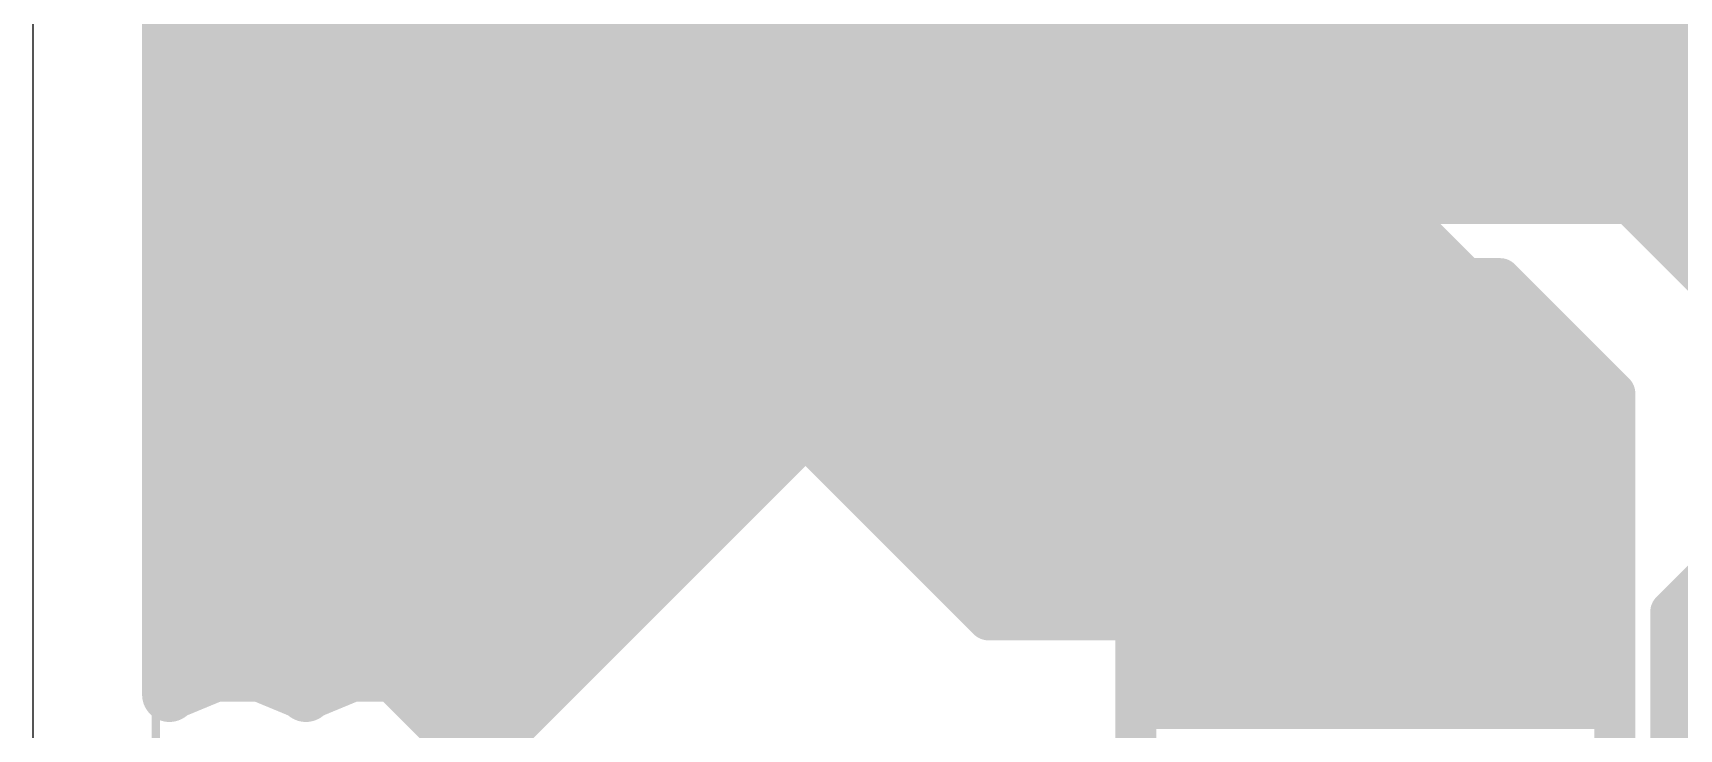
# Model space of a CAD drawing. Extents: x 0 to 6.01, y 0 to 3.
# Drawn here: x 0 to 1.206, y 1.395 to 1.905 of the extents above; entities that cross this region are included whole.
import ezdxf

# ---------------------------------------------------------------- set-up
doc = ezdxf.new("R2010")
doc.units = 0
for name, color, linetype in [('1', 12, 'CONTINUOUS'), ('16', 132, 'CONTINUOUS'), ('17', 110, 'CONTINUOUS'), ('18', 110, 'CONTINUOUS'), ('20', 31, 'CONTINUOUS'), ('21', 253, 'CONTINUOUS')]:
    doc.layers.add(name, color=color, linetype=linetype)

# ---------------------------------------------------------------- blocks, each defined once
blk = doc.blocks.new('ROUNDP')
at = {"const_width": 0.5}
blk.add_lwpolyline([(0, -0.25, 1), (0, 0.25, 1), (0, -0.25)], format="xyb", dxfattribs=at)
blk = doc.blocks.new('ROUNDV')
at = {"const_width": 0.5}
blk.add_lwpolyline([(0, -0.25, 1), (0, 0.25, 1), (0, -0.25)], format="xyb", dxfattribs=at)

msp = doc.modelspace()

# ---------------------------------------------------------------- linework, layer by layer
at = {"layer": '1'}
for points, const_width in [([(0.1, 1.420208), (0.1, 1.99)], 0.04), ([(0.1, 1.92), (4.22, 1.92)], 0.04), ([(0.1, 1.88), (4.18, 1.88)], 0.04), ([(0.1, 1.84), (4.14, 1.84)], 0.04), ([(0.1, 1.8), (4.1, 1.8)], 0.04), ([(0.735, 1.785), (0.35, 1.4)], 0.04), ([(4.085, 1.785), (0.735, 1.785)], 0.04), ([(0.1, 1.76), (0.71, 1.76)], 0.04), ([(0.1, 1.72), (0.67, 1.72)], 0.04), ([(0.808, 1.258858), (0.808, 1.725)], 0.03), ([(0.808, 1.725), (1.075, 1.725)], 0.03), ([(1.075, 1.725), (1.159, 1.641)], 0.03), ([(0.808, 1.71), (1.09, 1.71)], 0.03), ([(0.1, 1.68), (0.63, 1.68)], 0.04), ([(0.808, 1.68), (1.12, 1.68)], 0.03), ([(0.808, 1.65), (1.15, 1.65)], 0.03), ([(0.1, 1.64), (0.59, 1.64)], 0.04), ([(1.159, 1.641), (1.159, 1.258858)], 0.03), ([(0.808, 1.62), (1.159, 1.62)], 0.03), ([(0.1, 1.6), (0.55, 1.6)], 0.04), ([(0.808, 1.59), (1.159, 1.59)], 0.03), ([(0.1, 1.56), (0.51, 1.56)], 0.04), ([(0.808, 1.56), (1.159, 1.56)], 0.03), ([(1.275, 1.556), (1.2, 1.481)], 0.03), ([(0.808, 1.53), (1.159, 1.53)], 0.03), ([(0.1, 1.52), (0.47, 1.52)], 0.04), ([(0.808, 1.5), (1.159, 1.5)], 0.03), ([(0.1, 1.48), (0.43, 1.48)], 0.04), ([(1.2, 1.481), (1.2, 1.275)], 0.03), ([(0.808, 1.47), (1.159, 1.47)], 0.03), ([(0.1, 1.44), (0.39, 1.44)], 0.04), ([(0.375, 1.325), (0.25, 1.45)], 0.04), ([(0.133092, 1.435), (0.101851, 1.422059)], 0.04), ([(0.166907, 1.435), (0.133092, 1.435)], 0.04), ([(0.198149, 1.422059), (0.166907, 1.435)], 0.04), ([(0.233092, 1.435), (0.201851, 1.422059)], 0.04), ([(0.266907, 1.435), (0.233092, 1.435)], 0.04), ([(0.298149, 1.422059), (0.266907, 1.435)], 0.04), ([(0.808, 1.44), (1.159, 1.44)], 0.03), ([(0.101851, 1.422059), (0.1, 1.420208)], 0.04), ([(0.2, 1.420208), (0.198149, 1.422059)], 0.04), ([(0.201851, 1.422059), (0.2, 1.420208)], 0.04), ([(0.320208, 1.4), (0.298149, 1.422059)], 0.04), ([(0.808, 1.41), (1.159, 1.41)], 0.03), ([(0.35, 1.4), (0.320208, 1.4)], 0.04), ([(0.320208, 1.4), (0.35, 1.4)], 0.04)]:
    msp.add_lwpolyline(points, dxfattribs=dict(at, const_width=const_width))
for points, const_width in [([(0.1, 1.93, 1), (0.1, 1.91)], 0.02), ([(0.1, 1.89, 1), (0.1, 1.87)], 0.02), ([(0.1, 1.85, 1), (0.1, 1.83)], 0.02), ([(0.1, 1.81, 1), (0.1, 1.79)], 0.02), ([(0.735, 1.795, 1), (0.735, 1.775)], 0.02), ([(0.742071, 1.777929, 1), (0.727929, 1.792071)], 0.02), ([(0.1, 1.77, 1), (0.1, 1.75)], 0.02), ([(0.71, 1.75, 1), (0.71, 1.77)], 0.02), ([(0.1, 1.73, 1), (0.1, 1.71)], 0.02), ([(0.67, 1.71, 1), (0.67, 1.73)], 0.02), ([(0.8155, 1.725, 1), (0.8005, 1.725)], 0.015), ([(0.808, 1.7325, 1), (0.808, 1.7175)], 0.015), ([(1.080303, 1.730303, 1), (1.069697, 1.719697)], 0.015), ([(1.075, 1.7175, 1), (1.075, 1.7325)], 0.015), ([(0.808, 1.7175, 1), (0.808, 1.7025)], 0.015), ([(1.09, 1.7025, 1), (1.09, 1.7175)], 0.015), ([(0.1, 1.69, 1), (0.1, 1.67)], 0.02), ([(0.63, 1.67, 1), (0.63, 1.69)], 0.02), ([(0.808, 1.6875, 1), (0.808, 1.6725)], 0.015), ([(1.12, 1.6725, 1), (1.12, 1.6875)], 0.015), ([(0.808, 1.6575, 1), (0.808, 1.6425)], 0.015), ([(1.15, 1.6425, 1), (1.15, 1.6575)], 0.015), ([(0.1, 1.65, 1), (0.1, 1.63)], 0.02), ([(0.59, 1.63, 1), (0.59, 1.65)], 0.02), ([(1.1665, 1.641, 1), (1.1515, 1.641)], 0.015), ([(1.153697, 1.635697, 1), (1.164303, 1.646303)], 0.015), ([(0.808, 1.6275, 1), (0.808, 1.6125)], 0.015), ([(1.159, 1.6125, 1), (1.159, 1.6275)], 0.015), ([(0.1, 1.61, 1), (0.1, 1.59)], 0.02), ([(0.55, 1.59, 1), (0.55, 1.61)], 0.02), ([(0.808, 1.5975, 1), (0.808, 1.5825)], 0.015), ([(1.159, 1.5825, 1), (1.159, 1.5975)], 0.015), ([(0.1, 1.57, 1), (0.1, 1.55)], 0.02), ([(0.51, 1.55, 1), (0.51, 1.57)], 0.02), ([(0.808, 1.5675, 1), (0.808, 1.5525)], 0.015), ([(1.159, 1.5525, 1), (1.159, 1.5675)], 0.015), ([(0.808, 1.5375, 1), (0.808, 1.5225)], 0.015), ([(1.159, 1.5225, 1), (1.159, 1.5375)], 0.015), ([(0.1, 1.53, 1), (0.1, 1.51)], 0.02), ([(0.47, 1.51, 1), (0.47, 1.53)], 0.02), ([(0.808, 1.5075, 1), (0.808, 1.4925)], 0.015), ([(1.159, 1.4925, 1), (1.159, 1.5075)], 0.015), ([(0.1, 1.49, 1), (0.1, 1.47)], 0.02), ([(0.43, 1.47, 1), (0.43, 1.49)], 0.02), ([(1.2075, 1.481, 1), (1.1925, 1.481)], 0.015), ([(0.808, 1.4775, 1), (0.808, 1.4625)], 0.015), ([(1.159, 1.4625, 1), (1.159, 1.4775)], 0.015), ([(1.194697, 1.486303, 1), (1.205303, 1.475697)], 0.015), ([(0.1, 1.45, 1), (0.1, 1.43)], 0.02), ([(0.257071, 1.457071, 1), (0.242929, 1.442929)], 0.02), ([(0.39, 1.43, 1), (0.39, 1.45)], 0.02), ([(0.133092, 1.445, 1), (0.133092, 1.425)], 0.02), ([(0.136919, 1.425761, 1), (0.129266, 1.444239)], 0.02), ([(0.170734, 1.444239, 1), (0.163081, 1.425761)], 0.02), ([(0.166907, 1.425, 1), (0.166907, 1.445)], 0.02), ([(0.233092, 1.445, 1), (0.233092, 1.425)], 0.02), ([(0.236919, 1.425761, 1), (0.229266, 1.444239)], 0.02), ([(0.270734, 1.444239, 1), (0.263081, 1.425761)], 0.02), ([(0.266907, 1.425, 1), (0.266907, 1.445)], 0.02), ([(0.808, 1.4475, 1), (0.808, 1.4325)], 0.015), ([(1.159, 1.4325, 1), (1.159, 1.4475)], 0.015), ([(0.092929, 1.427279, 1), (0.107071, 1.413137)], 0.02), ([(0.098024, 1.431298, 1), (0.105678, 1.412821)], 0.02), ([(0.108923, 1.414989, 1), (0.09478, 1.42913)], 0.02), ([(0.20522, 1.42913, 1), (0.191078, 1.414988)], 0.02), ([(0.192929, 1.427279, 1), (0.207071, 1.413137)], 0.02), ([(0.198024, 1.431298, 1), (0.205678, 1.412821)], 0.02), ([(0.192929, 1.413137, 1), (0.207071, 1.427279)], 0.02), ([(0.194322, 1.412821, 1), (0.201975, 1.431298)], 0.02), ([(0.208923, 1.414989, 1), (0.19478, 1.42913)], 0.02), ([(0.30522, 1.42913, 1), (0.291078, 1.414988)], 0.02), ([(0.294322, 1.412821, 1), (0.301975, 1.431298)], 0.02), ([(0.09, 1.420208, 1), (0.11, 1.420208)], 0.02), ([(0.808, 1.4175, 1), (0.808, 1.4025)], 0.015), ([(1.159, 1.4025, 1), (1.159, 1.4175)], 0.015), ([(0.320208, 1.41, 1), (0.320208, 1.39)], 0.02), ([(0.320208, 1.41, 1), (0.320208, 1.39)], 0.02), ([(0.313137, 1.392929, 1), (0.327279, 1.407071)], 0.02), ([(0.342929, 1.407071, 1), (0.357071, 1.392929)], 0.02), ([(0.35, 1.39, 1), (0.35, 1.41)], 0.02), ([(0.35, 1.39, 1), (0.35, 1.41)], 0.02)]:
    msp.add_lwpolyline(points, format="xyb", dxfattribs=dict(at, const_width=const_width))
at = {"layer": '16', "const_width": 0.03}
for points in [[(0.35, 1.825), (0.35, 2.965)], [(1.325, 1.625), (0.775, 2.175)], [(0.65, 2.125), (1.125, 1.65)], [(0.35, 1.89), (0.885, 1.89)], [(1.06, 1.89), (1.635, 1.89)], [(0.35, 1.86), (0.915, 1.86)], [(1.09, 1.86), (1.665, 1.86)], [(0.35, 1.83), (0.945, 1.83)], [(0.7, 1.475), (0.35, 1.825)], [(1.12, 1.83), (1.695, 1.83)], [(0.375, 1.8), (0.975, 1.8)], [(1.15, 1.8), (1.725, 1.8)], [(0.405, 1.77), (1.005, 1.77)], [(1.18, 1.77), (1.755, 1.77)], [(0.435, 1.74), (1.035, 1.74)], [(1.21, 1.74), (1.785, 1.74)], [(0.465, 1.71), (1.065, 1.71)], [(0.495, 1.68), (1.095, 1.68)], [(0.525, 1.65), (1.125, 1.65)], [(1.125, 1.65), (1.125, 1.475)], [(0.555, 1.62), (1.125, 1.62)], [(0.585, 1.59), (1.125, 1.59)], [(0.615, 1.56), (1.125, 1.56)], [(0.645, 1.53), (1.125, 1.53)], [(0.675, 1.5), (1.125, 1.5)], [(1.125, 1.475), (0.7, 1.475)]]:
    msp.add_lwpolyline(points, dxfattribs=at)
at = {"layer": '16', "const_width": 0.015}
for points in [[(0.35, 1.8975, 1), (0.35, 1.8825)], [(0.885, 1.8825, 1), (0.885, 1.8975)], [(1.06, 1.8975, 1), (1.06, 1.8825)], [(0.35, 1.8675, 1), (0.35, 1.8525)], [(0.915, 1.8525, 1), (0.915, 1.8675)], [(1.09, 1.8675, 1), (1.09, 1.8525)], [(0.35, 1.8375, 1), (0.35, 1.8225)], [(0.355303, 1.830303, 1), (0.344697, 1.819697)], [(0.945, 1.8225, 1), (0.945, 1.8375)], [(1.12, 1.8375, 1), (1.12, 1.8225)], [(0.3425, 1.825, 1), (0.3575, 1.825)], [(0.375, 1.8075, 1), (0.375, 1.7925)], [(0.975, 1.7925, 1), (0.975, 1.8075)], [(1.15, 1.8075, 1), (1.15, 1.7925)], [(0.405, 1.7775, 1), (0.405, 1.7625)], [(1.005, 1.7625, 1), (1.005, 1.7775)], [(1.18, 1.7775, 1), (1.18, 1.7625)], [(0.435, 1.7475, 1), (0.435, 1.7325)], [(1.035, 1.7325, 1), (1.035, 1.7475)], [(1.21, 1.7475, 1), (1.21, 1.7325)], [(0.465, 1.7175, 1), (0.465, 1.7025)], [(1.065, 1.7025, 1), (1.065, 1.7175)], [(0.495, 1.6875, 1), (0.495, 1.6725)], [(1.095, 1.6725, 1), (1.095, 1.6875)], [(0.525, 1.6575, 1), (0.525, 1.6425)], [(1.1325, 1.65, 1), (1.1175, 1.65)], [(1.125, 1.6425, 1), (1.125, 1.6575)], [(1.119697, 1.644697, 1), (1.130303, 1.655303)], [(0.555, 1.6275, 1), (0.555, 1.6125)], [(1.125, 1.6125, 1), (1.125, 1.6275)], [(0.585, 1.5975, 1), (0.585, 1.5825)], [(1.125, 1.5825, 1), (1.125, 1.5975)], [(0.615, 1.5675, 1), (0.615, 1.5525)], [(1.125, 1.5525, 1), (1.125, 1.5675)], [(0.645, 1.5375, 1), (0.645, 1.5225)], [(1.125, 1.5225, 1), (1.125, 1.5375)], [(0.675, 1.5075, 1), (0.675, 1.4925)], [(1.125, 1.4925, 1), (1.125, 1.5075)], [(0.7, 1.4825, 1), (0.7, 1.4675)], [(0.694697, 1.469697, 1), (0.705303, 1.480303)], [(1.125, 1.4675, 1), (1.125, 1.4825)], [(1.1175, 1.475, 1), (1.1325, 1.475)]]:
    msp.add_lwpolyline(points, format="xyb", dxfattribs=at)
at = {"layer": '20'}
msp.add_line((0, 3), (0, 0), dxfattribs=at)
at = {"layer": '21', "const_width": 0.006}
for points in [[(0.09, 0.8), (0.09, 2)], [(0.31, 2), (0.31, 0.8)]]:
    msp.add_lwpolyline(points, dxfattribs=at)

# ---------------------------------------------------------------- block references
at = {"layer": '17', "xscale": 0.066, "yscale": 0.066, "rotation": 270}
for p in [(0.15, 1.85), (0.15, 1.85), (0.25, 1.85), (0.25, 1.85), (0.15, 1.75), (0.15, 1.75), (0.25, 1.75), (0.25, 1.75), (0.15, 1.65), (0.15, 1.65), (0.25, 1.65), (0.25, 1.65), (0.15, 1.55), (0.15, 1.55), (0.25, 1.55), (0.25, 1.55), (0.15, 1.45), (0.15, 1.45), (0.25, 1.45), (0.25, 1.45)]:
    msp.add_blockref('ROUNDP', p, dxfattribs=at)
at = {"layer": '18'}
for p, xscale, yscale in [((0.92, 1.675), 0.050197, 0.050197), ((0.92, 1.675), 0.050197, 0.050197), ((1.015, 1.675), 0.050197, 0.050197), ((1.015, 1.675), 0.050197, 0.050197), ((0.835, 1.625), 0.051181, 0.051181), ((0.835, 1.625), 0.051181, 0.051181), ((1.085, 1.615), 0.051181, 0.051181), ((1.085, 1.615), 0.051181, 0.051181), ((0.95, 1.6), 0.051181, 0.051181), ((0.95, 1.6), 0.051181, 0.051181), ((0.88, 1.53), 0.051181, 0.051181), ((0.88, 1.53), 0.051181, 0.051181), ((1.09, 1.52), 0.050197, 0.050197), ((1.09, 1.52), 0.050197, 0.050197), ((0.995, 1.505), 0.050197, 0.050197), ((0.995, 1.505), 0.050197, 0.050197)]:
    msp.add_blockref('ROUNDV', p, dxfattribs=dict(at, xscale=xscale, yscale=yscale))

doc.saveas('drawing.dxf')
